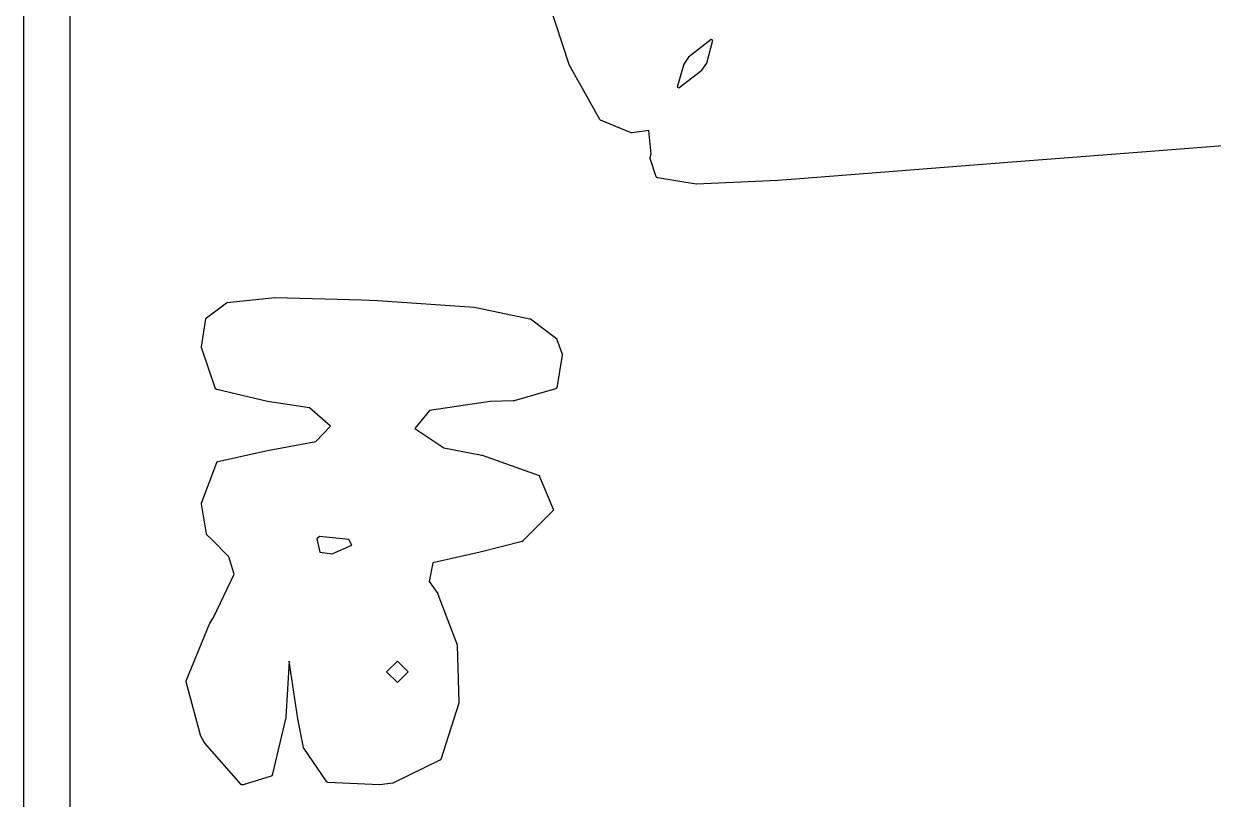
# Model space of a CAD drawing. Extents: x 61 to 195, y -144 to -65.
# Drawn here: x 179.381 to 183.269, y -80.856 to -78.319 of the extents above; entities that cross this region are included whole.
import ezdxf

# ---------------------------------------------------------------- set-up
doc = ezdxf.new("R2010")
doc.units = 0
doc.header["$MEASUREMENT"] = 0
doc.layers.add('BLACK', color=7, linetype='CONTINUOUS')

msp = doc.modelspace()

# ---------------------------------------------------------------- linework, layer by layer
at = {"layer": 'BLACK', "linetype": 'CONTINUOUS'}
for p, q in [((179.531, -70.4954), (179.531, -100.989)), ((179.381, -100.907), (179.381, -70.577)), ((181.163, -78.4526), (181.097, -78.2496)), ((181.628, -78.3705), (181.554, -78.4278)), ((181.633, -78.3729), (181.628, -78.3705)), ((181.613, -78.4472), (181.633, -78.3729)), ((181.554, -78.4278), (181.538, -78.4515)), ((181.597, -78.4709), (181.613, -78.4472)), ((181.163, -78.4531), (181.163, -78.4526)), ((181.163, -78.4535), (181.163, -78.4531)), ((181.207, -78.5309), (181.163, -78.4535)), ((181.538, -78.4515), (181.517, -78.5258)), ((181.522, -78.5282), (181.597, -78.4709)), ((181.517, -78.5258), (181.522, -78.5282)), ((181.264, -78.6316), (181.207, -78.5309)), ((181.264, -78.6322), (181.264, -78.6316)), ((181.265, -78.6328), (181.264, -78.6322)), ((181.265, -78.6329), (181.265, -78.6328)), ((181.265, -78.6328), (181.265, -78.6328)), ((181.265, -78.6333), (181.265, -78.6329)), ((181.266, -78.6337), (181.265, -78.6333)), ((181.366, -78.6756), (181.266, -78.6337)), ((181.367, -78.6757), (181.366, -78.6756)), ((181.367, -78.6759), (181.367, -78.6757)), ((181.368, -78.676), (181.367, -78.6759)), ((181.367, -78.6759), (181.367, -78.6759)), ((181.369, -78.676), (181.368, -78.676)), ((181.368, -78.676), (181.368, -78.676)), ((181.424, -78.6684), (181.369, -78.676)), ((181.432, -78.744), (181.424, -78.6684)), ((183.551, -78.6983), (183.064, -78.7363)), ((181.428, -78.7561), (181.432, -78.744)), ((181.428, -78.7568), (181.428, -78.7561)), ((181.428, -78.7575), (181.428, -78.7568)), ((181.428, -78.7577), (181.428, -78.7575)), ((181.428, -78.7578), (181.428, -78.7577)), ((181.428, -78.7585), (181.428, -78.7578)), ((181.428, -78.7593), (181.428, -78.7585)), ((181.448, -78.8195), (181.428, -78.7593)), ((183.064, -78.7363), (182.597, -78.7727)), ((182.597, -78.7727), (182.195, -78.804)), ((182.597, -78.7727), (182.597, -78.7727)), ((181.448, -78.8196), (181.448, -78.8195)), ((181.448, -78.8195), (181.448, -78.8195)), ((181.449, -78.8203), (181.448, -78.8196)), ((181.449, -78.821), (181.449, -78.8203)), ((181.449, -78.8211), (181.449, -78.821)), ((181.449, -78.821), (181.449, -78.821)), ((181.45, -78.8216), (181.449, -78.8211)), ((181.45, -78.8221), (181.45, -78.8216)), ((181.45, -78.8222), (181.45, -78.8221)), ((181.451, -78.8222), (181.45, -78.8222)), ((181.451, -78.8225), (181.451, -78.8222)), ((181.452, -78.8228), (181.451, -78.8225)), ((181.579, -78.8437), (181.452, -78.8228)), ((181.452, -78.8228), (181.452, -78.8228)), ((181.452, -78.8228), (181.452, -78.8228)), ((181.844, -78.8315), (181.58, -78.8438)), ((181.903, -78.8269), (181.844, -78.8315)), ((181.844, -78.8315), (181.844, -78.8315)), ((181.844, -78.8315), (181.844, -78.8315)), ((182.195, -78.804), (181.903, -78.8269)), ((181.58, -78.8437), (181.579, -78.8437)), ((181.58, -78.8438), (181.58, -78.8437)), ((180.046, -79.2312), (180.202, -79.2148)), ((180.202, -79.2148), (180.203, -79.2148)), ((180.203, -79.2148), (180.203, -79.2148)), ((180.203, -79.2148), (180.486, -79.2214)), ((180.486, -79.2214), (180.486, -79.2214)), ((180.486, -79.2214), (180.486, -79.2214)), ((180.486, -79.2214), (180.538, -79.2236)), ((180.538, -79.2236), (180.538, -79.2236)), ((180.538, -79.2236), (180.538, -79.2236)), ((180.538, -79.2236), (180.853, -79.2455)), ((179.978, -79.2813), (180.044, -79.2322)), ((180.044, -79.232), (180.045, -79.2317)), ((180.044, -79.2322), (180.044, -79.232)), ((180.045, -79.2316), (180.046, -79.2314)), ((180.045, -79.2317), (180.045, -79.2316)), ((180.046, -79.2314), (180.046, -79.2312)), ((180.046, -79.2314), (180.046, -79.2314)), ((180.853, -79.2455), (180.853, -79.2456)), ((180.853, -79.2456), (180.854, -79.2456)), ((180.854, -79.2456), (181.035, -79.2836)), ((179.962, -79.376), (179.976, -79.2846)), ((179.976, -79.2826), (179.977, -79.2821)), ((179.976, -79.2828), (179.976, -79.2826)), ((179.976, -79.283), (179.976, -79.2828)), ((179.976, -79.2836), (179.976, -79.283)), ((179.976, -79.2842), (179.976, -79.2836)), ((179.976, -79.2844), (179.976, -79.2842)), ((179.976, -79.2846), (179.976, -79.2844)), ((179.977, -79.2815), (179.978, -79.2813)), ((179.977, -79.2816), (179.977, -79.2815)), ((179.977, -79.2821), (179.977, -79.2816)), ((181.035, -79.2836), (181.036, -79.2837)), ((181.036, -79.2837), (181.036, -79.2837)), ((181.036, -79.2837), (181.036, -79.284)), ((181.036, -79.284), (181.037, -79.2842)), ((181.037, -79.2842), (181.037, -79.2844)), ((181.037, -79.2844), (181.037, -79.2845)), ((181.037, -79.2845), (181.122, -79.3489)), ((179.962, -79.3764), (179.962, -79.376)), ((179.962, -79.3767), (179.962, -79.3764)), ((179.962, -79.3773), (179.962, -79.3767)), ((179.962, -79.3778), (179.962, -79.3773)), ((179.962, -79.3781), (179.962, -79.3778)), ((179.962, -79.3784), (179.962, -79.3781)), ((180.008, -79.5126), (179.962, -79.3784)), ((181.122, -79.3489), (181.122, -79.3493)), ((181.122, -79.3493), (181.123, -79.3497)), ((181.123, -79.3497), (181.123, -79.35)), ((181.123, -79.35), (181.123, -79.3502)), ((181.123, -79.3502), (181.123, -79.3507)), ((181.123, -79.3507), (181.123, -79.3512)), ((181.123, -79.3512), (181.141, -79.4002)), ((181.141, -79.4027), (181.123, -79.5093)), ((181.141, -79.4002), (181.141, -79.4006)), ((181.141, -79.4006), (181.141, -79.4009)), ((181.141, -79.4009), (181.141, -79.4014)), ((181.141, -79.4014), (181.141, -79.4019)), ((181.141, -79.4019), (181.141, -79.4023)), ((181.141, -79.4023), (181.141, -79.4027)), ((180.009, -79.5133), (180.008, -79.5126)), ((180.009, -79.5139), (180.009, -79.5133)), ((180.009, -79.514), (180.009, -79.5139)), ((180.009, -79.5141), (180.009, -79.514)), ((180.01, -79.5146), (180.009, -79.5141)), ((180.01, -79.5151), (180.01, -79.5146)), ((180.01, -79.5152), (180.01, -79.5151)), ((180.011, -79.5155), (180.01, -79.5152)), ((180.01, -79.5152), (180.01, -79.5152)), ((180.012, -79.5158), (180.011, -79.5155)), ((180.177, -79.5549), (180.012, -79.5158)), ((181.119, -79.5132), (180.984, -79.5526)), ((181.12, -79.5131), (181.119, -79.5131)), ((181.119, -79.5131), (181.119, -79.5132)), ((181.121, -79.5124), (181.12, -79.5127)), ((181.12, -79.5127), (181.12, -79.5131)), ((181.122, -79.5112), (181.121, -79.5117)), ((181.121, -79.5117), (181.121, -79.5122)), ((181.121, -79.5122), (181.121, -79.5123)), ((181.121, -79.5123), (181.121, -79.5124)), ((181.123, -79.5096), (181.122, -79.5102)), ((181.122, -79.5102), (181.122, -79.5109)), ((181.122, -79.5109), (181.122, -79.511)), ((181.122, -79.511), (181.122, -79.5112)), ((181.123, -79.5093), (181.123, -79.5094)), ((181.123, -79.5094), (181.123, -79.5096)), ((180.178, -79.5549), (180.177, -79.5549)), ((180.177, -79.5549), (180.177, -79.5549)), ((180.315, -79.5757), (180.178, -79.5549)), ((180.383, -79.635), (180.315, -79.5757)), ((180.905, -79.555), (180.707, -79.584)), ((180.982, -79.5528), (180.905, -79.555)), ((180.983, -79.5527), (180.982, -79.5528)), ((180.984, -79.5526), (180.983, -79.5527)), ((180.707, -79.584), (180.659, -79.6432)), ((180.335, -79.6857), (180.383, -79.635)), ((180.659, -79.6432), (180.754, -79.7057)), ((180.177, -79.7144), (180.335, -79.6857)), ((180.015, -79.751), (180.177, -79.7145)), ((180.177, -79.7145), (180.177, -79.7144)), ((180.177, -79.7145), (180.177, -79.7145)), ((180.754, -79.7057), (180.878, -79.73)), ((180.878, -79.73), (180.878, -79.7301)), ((180.878, -79.7301), (180.879, -79.7302)), ((180.879, -79.7302), (181.065, -79.7967)), ((179.962, -79.8869), (180.012, -79.7541)), ((180.012, -79.7526), (180.013, -79.7522)), ((180.012, -79.7528), (180.012, -79.7526)), ((180.012, -79.7529), (180.012, -79.7528)), ((180.012, -79.7535), (180.012, -79.7529)), ((180.012, -79.7541), (180.012, -79.7535)), ((180.013, -79.7522), (180.014, -79.7517)), ((180.014, -79.7513), (180.015, -79.751)), ((180.014, -79.7515), (180.014, -79.7513)), ((180.014, -79.7516), (180.014, -79.7515)), ((180.014, -79.7517), (180.014, -79.7516)), ((181.065, -79.7967), (181.065, -79.7969)), ((181.065, -79.7969), (181.065, -79.797)), ((181.065, -79.797), (181.066, -79.7974)), ((181.066, -79.7974), (181.066, -79.7976)), ((181.066, -79.7976), (181.066, -79.7979)), ((181.066, -79.7979), (181.067, -79.7981)), ((181.067, -79.7981), (181.067, -79.7985)), ((181.067, -79.7985), (181.067, -79.7989)), ((181.067, -79.7989), (181.067, -79.7993)), ((181.067, -79.7993), (181.067, -79.7996)), ((181.067, -79.7996), (181.111, -79.907)), ((179.962, -79.8873), (179.962, -79.8869)), ((179.962, -79.8877), (179.962, -79.8873)), ((179.962, -79.8882), (179.962, -79.8877)), ((179.962, -79.8886), (179.962, -79.8882)), ((179.962, -79.889), (179.962, -79.8886)), ((179.962, -79.8895), (179.962, -79.889)), ((179.978, -79.9879), (179.962, -79.8895)), ((181.11, -79.9124), (181.012, -80.0109)), ((181.111, -79.9119), (181.11, -79.9121)), ((181.11, -79.9121), (181.11, -79.9124)), ((181.111, -79.907), (181.111, -79.9073)), ((181.111, -79.9073), (181.111, -79.9075)), ((181.111, -79.9075), (181.111, -79.9081)), ((181.111, -79.9081), (181.112, -79.9087)), ((181.112, -79.9093), (181.111, -79.9098)), ((181.111, -79.9098), (181.111, -79.9104)), ((181.111, -79.9104), (181.111, -79.9106)), ((181.111, -79.9106), (181.111, -79.9109)), ((181.111, -79.9109), (181.111, -79.9114)), ((181.111, -79.9114), (181.111, -79.9119)), ((181.112, -79.9087), (181.112, -79.909)), ((181.112, -79.909), (181.112, -79.9093)), ((179.978, -79.9886), (179.978, -79.9879)), ((179.978, -79.9892), (179.978, -79.9886)), ((179.978, -79.9894), (179.978, -79.9892)), ((179.979, -79.9896), (179.978, -79.9894)), ((179.979, -79.9901), (179.979, -79.9896)), ((179.979, -79.9906), (179.979, -79.9901)), ((179.994, -80.0051), (179.979, -79.9906)), ((180.348, -79.9966), (180.339, -80.0035)), ((180.339, -80.0035), (180.349, -80.0474)), ((180.443, -80.0063), (180.348, -79.9966)), ((180.05, -80.0615), (179.994, -80.0051)), ((180.389, -80.0529), (180.453, -80.0246)), ((180.453, -80.0246), (180.443, -80.0063)), ((181.01, -80.0122), (180.873, -80.0478)), ((181.011, -80.012), (181.01, -80.0122)), ((181.012, -80.0115), (181.011, -80.0117)), ((181.011, -80.0117), (181.011, -80.0119)), ((181.011, -80.0119), (181.011, -80.012)), ((181.012, -80.0109), (181.012, -80.0112)), ((181.012, -80.0112), (181.012, -80.0115)), ((180.05, -80.0616), (180.05, -80.0615)), ((180.05, -80.0617), (180.05, -80.0616)), ((180.051, -80.0621), (180.05, -80.0617)), ((180.051, -80.0625), (180.051, -80.0621)), ((180.069, -80.1195), (180.051, -80.0625)), ((180.051, -80.0625), (180.051, -80.0625)), ((180.349, -80.0474), (180.389, -80.0529)), ((180.718, -80.0821), (180.706, -80.1438)), ((180.873, -80.0478), (180.718, -80.0821)), ((180.873, -80.0478), (180.873, -80.0478)), ((180.873, -80.0478), (180.873, -80.0478)), ((180.001, -80.2615), (180.069, -80.1195)), ((180.706, -80.1438), (180.734, -80.1831)), ((180.734, -80.1831), (180.734, -80.1837)), ((180.734, -80.1837), (180.734, -80.1843)), ((180.734, -80.1843), (180.797, -80.3501)), ((179.989, -80.2794), (180.001, -80.2615)), ((179.912, -80.4683), (179.989, -80.2802)), ((179.989, -80.2798), (179.989, -80.2794)), ((179.989, -80.2802), (179.989, -80.2798)), ((180.797, -80.3501), (180.797, -80.3509)), ((180.797, -80.3509), (180.797, -80.3517)), ((180.797, -80.3517), (180.803, -80.5395)), ((180.248, -80.4035), (180.238, -80.5874)), ((180.254, -80.4397), (180.248, -80.4035)), ((180.602, -80.4037), (180.566, -80.439)), ((180.637, -80.439), (180.602, -80.4037)), ((179.912, -80.469), (179.912, -80.4683)), ((179.912, -80.4698), (179.912, -80.469)), ((179.912, -80.4699), (179.912, -80.4698)), ((179.912, -80.47), (179.912, -80.4699)), ((179.912, -80.4707), (179.912, -80.47)), ((179.912, -80.4715), (179.912, -80.4707)), ((180.277, -80.5929), (180.254, -80.4397)), ((180.566, -80.439), (180.602, -80.4743)), ((180.602, -80.4743), (180.637, -80.439)), ((179.959, -80.6463), (179.912, -80.4715)), ((180.803, -80.5412), (180.744, -80.7254)), ((180.803, -80.5395), (180.803, -80.5403)), ((180.803, -80.5403), (180.803, -80.5412)), ((180.238, -80.5874), (180.238, -80.5879)), ((180.238, -80.5883), (180.193, -80.7766)), ((180.238, -80.5879), (180.238, -80.5883)), ((180.277, -80.593), (180.277, -80.5929)), ((180.277, -80.5932), (180.277, -80.593)), ((180.295, -80.687), (180.277, -80.5932)), ((179.959, -80.6468), (179.959, -80.6463)), ((179.959, -80.6474), (179.959, -80.6468)), ((179.972, -80.6712), (179.959, -80.6474)), ((179.973, -80.6716), (179.972, -80.6712)), ((179.973, -80.6721), (179.973, -80.6716)), ((180.092, -80.8074), (179.973, -80.6721)), ((180.295, -80.6871), (180.295, -80.687)), ((180.295, -80.6872), (180.295, -80.6871)), ((180.296, -80.6879), (180.295, -80.6872)), ((180.296, -80.6886), (180.296, -80.6879)), ((180.296, -80.6887), (180.296, -80.6886)), ((180.296, -80.6888), (180.296, -80.6887)), ((180.371, -80.7986), (180.296, -80.6888)), ((180.741, -80.7283), (180.587, -80.8026)), ((180.742, -80.7281), (180.741, -80.7282)), ((180.741, -80.7282), (180.741, -80.7283)), ((180.743, -80.7273), (180.742, -80.7277)), ((180.742, -80.7277), (180.742, -80.7281)), ((180.744, -80.7256), (180.743, -80.7259)), ((180.743, -80.7259), (180.743, -80.7264)), ((180.743, -80.7264), (180.743, -80.7269)), ((180.743, -80.7269), (180.743, -80.7271)), ((180.743, -80.7271), (180.743, -80.7273)), ((180.744, -80.7254), (180.744, -80.7256)), ((180.19, -80.7802), (180.098, -80.8088)), ((180.191, -80.7798), (180.19, -80.7802)), ((180.192, -80.7788), (180.191, -80.7794)), ((180.191, -80.7794), (180.191, -80.7794)), ((180.191, -80.7794), (180.191, -80.7794)), ((180.191, -80.7794), (180.191, -80.7798)), ((180.193, -80.7782), (180.192, -80.7788)), ((180.193, -80.7766), (180.193, -80.7773)), ((180.193, -80.7773), (180.193, -80.7781)), ((180.193, -80.7781), (180.193, -80.7781)), ((180.193, -80.7781), (180.193, -80.7782)), ((180.093, -80.8075), (180.092, -80.8074)), ((180.093, -80.8077), (180.093, -80.8075)), ((180.093, -80.8081), (180.093, -80.8077)), ((180.094, -80.8085), (180.093, -80.8081)), ((180.094, -80.8087), (180.094, -80.8085)), ((180.094, -80.8085), (180.094, -80.8085)), ((180.095, -80.8088), (180.094, -80.8087)), ((180.095, -80.809), (180.095, -80.8088)), ((180.096, -80.809), (180.095, -80.809)), ((180.097, -80.809), (180.096, -80.809)), ((180.096, -80.809), (180.096, -80.8091)), ((180.096, -80.8091), (180.096, -80.809)), ((180.098, -80.8088), (180.097, -80.8089)), ((180.097, -80.8089), (180.097, -80.809)), ((180.372, -80.799), (180.371, -80.7986)), ((180.372, -80.7994), (180.372, -80.799)), ((180.372, -80.7996), (180.372, -80.7994)), ((180.372, -80.7998), (180.372, -80.7996)), ((180.373, -80.8001), (180.372, -80.7998)), ((180.373, -80.8004), (180.373, -80.8001)), ((180.374, -80.8004), (180.373, -80.8004)), ((180.374, -80.8006), (180.374, -80.8004)), ((180.375, -80.8006), (180.374, -80.8006)), ((180.375, -80.8008), (180.375, -80.8006)), ((180.544, -80.8089), (180.375, -80.8008)), ((180.545, -80.8088), (180.544, -80.8089)), ((180.586, -80.803), (180.545, -80.8088)), ((180.545, -80.8088), (180.545, -80.8088)), ((180.587, -80.8028), (180.586, -80.803)), ((180.587, -80.8026), (180.587, -80.8028))]:
    msp.add_line(p, q, dxfattribs=at)

doc.saveas('drawing.dxf')
